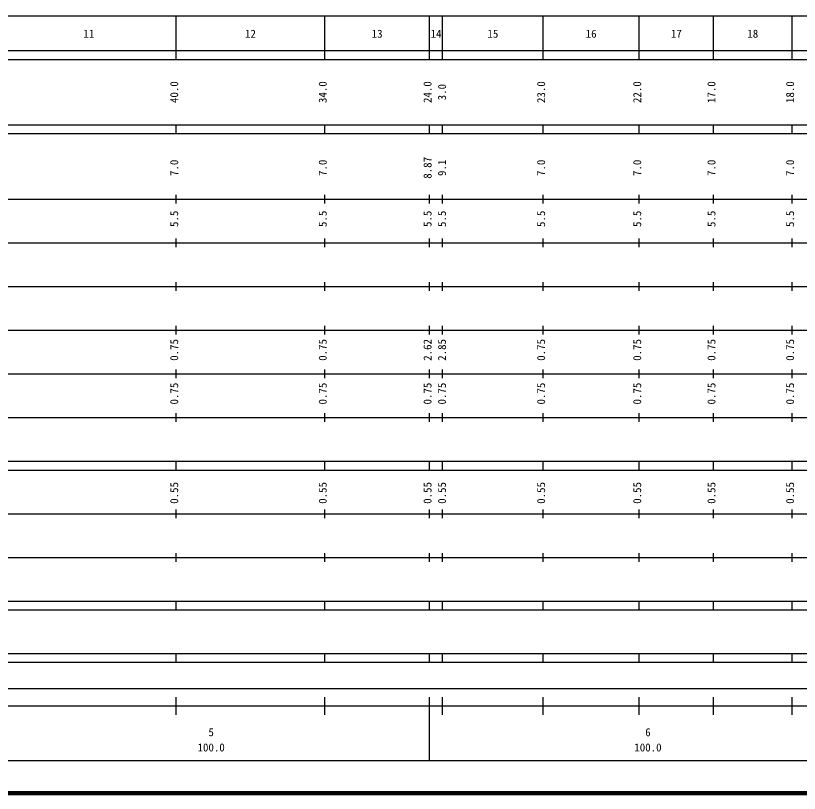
# Model space of a CAD drawing. Units: millimetres on the paper, enlarged 1000 times. Extents: x 40000 to 680000, y 20000 to 380000.
# Drawn here: x 273246 to 452657, y 20000 to 198000 of the extents above; entities that cross this region are included whole.
import ezdxf
from ezdxf.enums import TextEntityAlignment as Align

# ---------------------------------------------------------------- set-up
doc = ezdxf.new("R2010")
doc.units = ezdxf.units.MM
doc.header["$LTSCALE"] = 1000
doc.layers.add('M-TTL', color=2, linetype='Continuous', lineweight=140)
doc.layers.add('M-TTL-BAND', color=7, linetype='Continuous', lineweight=25)
doc.styles.add('ＭＳ ゴシック', font='')
doc.styles.get('ＭＳ ゴシック').set_extended_font_data('MS Gothic')

msp = doc.modelspace()

# ---------------------------------------------------------------- linework, layer by layer
at = {"layer": 'M-TTL'}
msp.add_line((40000, 20000), (680000, 20000), dxfattribs=at)
at = {"layer": 'M-TTL-BAND'}
for p, q in [((68000, 198000), (579000, 198000)), ((310000, 188000), (310000, 198000)), ((344000, 188000), (344000, 198000)), ((368000, 188000), (368000, 198000)), ((371000, 188000), (371000, 198000)), ((394000, 188000), (394000, 198000)), ((416000, 188000), (416000, 198000)), ((433000, 188000), (433000, 198000)), ((451000, 188000), (451000, 198000)), ((40000, 190000), (579000, 190000)), ((40000, 188000), (579000, 188000)), ((40000, 173000), (579000, 173000)), ((310000, 171000), (310000, 173000)), ((344000, 171000), (344000, 173000)), ((368000, 171000), (368000, 173000)), ((371000, 171000), (371000, 173000)), ((394000, 171000), (394000, 173000)), ((416000, 171000), (416000, 173000)), ((433000, 171000), (433000, 173000)), ((451000, 171000), (451000, 173000)), ((40000, 171000), (579000, 171000)), ((310000, 155000), (310000, 157000)), ((344000, 155000), (344000, 157000)), ((368000, 155000), (368000, 157000)), ((371000, 155000), (371000, 157000)), ((394000, 155000), (394000, 157000)), ((416000, 155000), (416000, 157000)), ((433000, 155000), (433000, 157000)), ((451000, 155000), (451000, 157000)), ((40000, 156000), (579000, 156000)), ((46000, 146000), (579000, 146000)), ((310000, 145000), (310000, 147000)), ((344000, 145000), (344000, 147000)), ((368000, 145000), (368000, 147000)), ((371000, 145000), (371000, 147000)), ((394000, 145000), (394000, 147000)), ((416000, 145000), (416000, 147000)), ((433000, 145000), (433000, 147000)), ((451000, 145000), (451000, 147000)), ((310000, 135000), (310000, 137000)), ((344000, 135000), (344000, 137000)), ((368000, 135000), (368000, 137000)), ((371000, 135000), (371000, 137000)), ((394000, 135000), (394000, 137000)), ((416000, 135000), (416000, 137000)), ((433000, 135000), (433000, 137000)), ((451000, 135000), (451000, 137000)), ((52000, 136000), (579000, 136000)), ((46000, 126000), (579000, 126000)), ((310000, 125000), (310000, 127000)), ((344000, 125000), (344000, 127000)), ((368000, 125000), (368000, 127000)), ((371000, 125000), (371000, 127000)), ((394000, 125000), (394000, 127000)), ((416000, 125000), (416000, 127000)), ((433000, 125000), (433000, 127000)), ((451000, 125000), (451000, 127000)), ((310000, 115000), (310000, 117000)), ((344000, 115000), (344000, 117000)), ((368000, 115000), (368000, 117000)), ((371000, 115000), (371000, 117000)), ((394000, 115000), (394000, 117000)), ((416000, 115000), (416000, 117000)), ((433000, 115000), (433000, 117000)), ((451000, 115000), (451000, 117000)), ((52000, 116000), (579000, 116000)), ((46000, 106000), (579000, 106000)), ((310000, 105000), (310000, 107000)), ((344000, 105000), (344000, 107000)), ((368000, 105000), (368000, 107000)), ((371000, 105000), (371000, 107000)), ((394000, 105000), (394000, 107000)), ((416000, 105000), (416000, 107000)), ((433000, 105000), (433000, 107000)), ((451000, 105000), (451000, 107000)), ((40000, 96000), (579000, 96000)), ((310000, 94000), (310000, 96000)), ((344000, 94000), (344000, 96000)), ((368000, 94000), (368000, 96000)), ((371000, 94000), (371000, 96000)), ((394000, 94000), (394000, 96000)), ((416000, 94000), (416000, 96000)), ((433000, 94000), (433000, 96000)), ((451000, 94000), (451000, 96000)), ((40000, 94000), (579000, 94000)), ((310000, 83000), (310000, 85000)), ((344000, 83000), (344000, 85000)), ((368000, 83000), (368000, 85000)), ((371000, 83000), (371000, 85000)), ((394000, 83000), (394000, 85000)), ((416000, 83000), (416000, 85000)), ((433000, 83000), (433000, 85000)), ((451000, 83000), (451000, 85000)), ((49000, 84000), (579000, 84000)), ((40000, 74000), (579000, 74000)), ((310000, 73000), (310000, 75000)), ((344000, 73000), (344000, 75000)), ((368000, 73000), (368000, 75000)), ((371000, 73000), (371000, 75000)), ((394000, 73000), (394000, 75000)), ((416000, 73000), (416000, 75000)), ((433000, 73000), (433000, 75000)), ((451000, 73000), (451000, 75000)), ((40000, 64000), (579000, 64000)), ((310000, 62000), (310000, 64000)), ((344000, 62000), (344000, 64000)), ((368000, 62000), (368000, 64000)), ((371000, 62000), (371000, 64000)), ((394000, 62000), (394000, 64000)), ((416000, 62000), (416000, 64000)), ((433000, 62000), (433000, 64000)), ((451000, 62000), (451000, 64000)), ((40000, 62000), (579000, 62000)), ((40000, 52000), (579000, 52000)), ((310000, 50000), (310000, 52000)), ((344000, 50000), (344000, 52000)), ((368000, 50000), (368000, 52000)), ((371000, 50000), (371000, 52000)), ((394000, 50000), (394000, 52000)), ((416000, 50000), (416000, 52000)), ((433000, 50000), (433000, 52000)), ((451000, 50000), (451000, 52000)), ((40000, 50000), (579000, 50000)), ((71000, 44000), (565000, 44000)), ((310000, 38000), (310000, 42000)), ((344000, 38000), (344000, 42000)), ((368000, 27500), (368000, 42000)), ((371000, 38000), (371000, 42000)), ((394000, 38000), (394000, 42000)), ((416000, 38000), (416000, 42000)), ((433000, 38000), (433000, 42000)), ((451000, 38000), (451000, 42000)), ((40000, 40000), (579000, 40000)), ((68000, 27500), (579000, 27500))]:
    msp.add_line(p, q, dxfattribs=at)

# ---------------------------------------------------------------- texts
at = {"layer": 'M-TTL-BAND', "style": 'ＭＳ ゴシック'}
for s, p in [('11', (290000, 192405)), ('12', (327000, 192405)), ('13', (356000, 192405)), ('14', (369500, 192405)), ('15', (382500, 192405)), ('16', (405000, 192405)), ('17', (424500, 192405)), ('18', (442000, 192405)), ('5', (318000, 32523)), ('6', (418000, 32523)), ('100.0', (318000, 29033)), ('100.0', (418000, 29033))]:
    msp.add_text(s, height=1833, dxfattribs=at).set_placement(p, align=Align.BOTTOM_CENTER)
for s, p in [('40.0', (311000, 180500)), ('34.0', (345000, 180500)), ('24.0', (369000, 180500)), ('3.0', (372306, 180500)), ('23.0', (395000, 180500)), ('22.0', (417000, 180500)), ('17.0', (434000, 180500)), ('18.0', (452000, 180500)), ('8.87', (369000, 163174)), ('7.0', (311000, 163174)), ('7.0', (345000, 163174)), ('9.1', (372306, 163174)), ('7.0', (395000, 163174)), ('7.0', (417000, 163174)), ('7.0', (434000, 163174)), ('7.0', (452000, 163174)), ('5.5', (311000, 151500)), ('5.5', (345000, 151500)), ('5.5', (369000, 151500)), ('5.5', (372306, 151500)), ('5.5', (395000, 151500)), ('5.5', (417000, 151500)), ('5.5', (434000, 151500)), ('5.5', (452000, 151500)), ('0.75', (311000, 121500)), ('0.75', (345000, 121500)), ('2.62', (369000, 121500)), ('2.85', (372306, 121500)), ('0.75', (395000, 121500)), ('0.75', (417000, 121500)), ('0.75', (434000, 121500)), ('0.75', (452000, 121500)), ('0.75', (311000, 111500)), ('0.75', (345000, 111500)), ('0.75', (369000, 111500)), ('0.75', (372306, 111500)), ('0.75', (395000, 111500)), ('0.75', (417000, 111500)), ('0.75', (434000, 111500)), ('0.75', (452000, 111500)), ('0.55', (311000, 88764)), ('0.55', (345000, 88764)), ('0.55', (369000, 88764)), ('0.55', (372306, 88764)), ('0.55', (395000, 88764)), ('0.55', (417000, 88764)), ('0.55', (434000, 88764)), ('0.55', (452000, 88764))]:
    msp.add_text(s, height=1833, rotation=90, dxfattribs=at).set_placement(p, align=Align.BOTTOM_CENTER)

doc.saveas('drawing.dxf')
